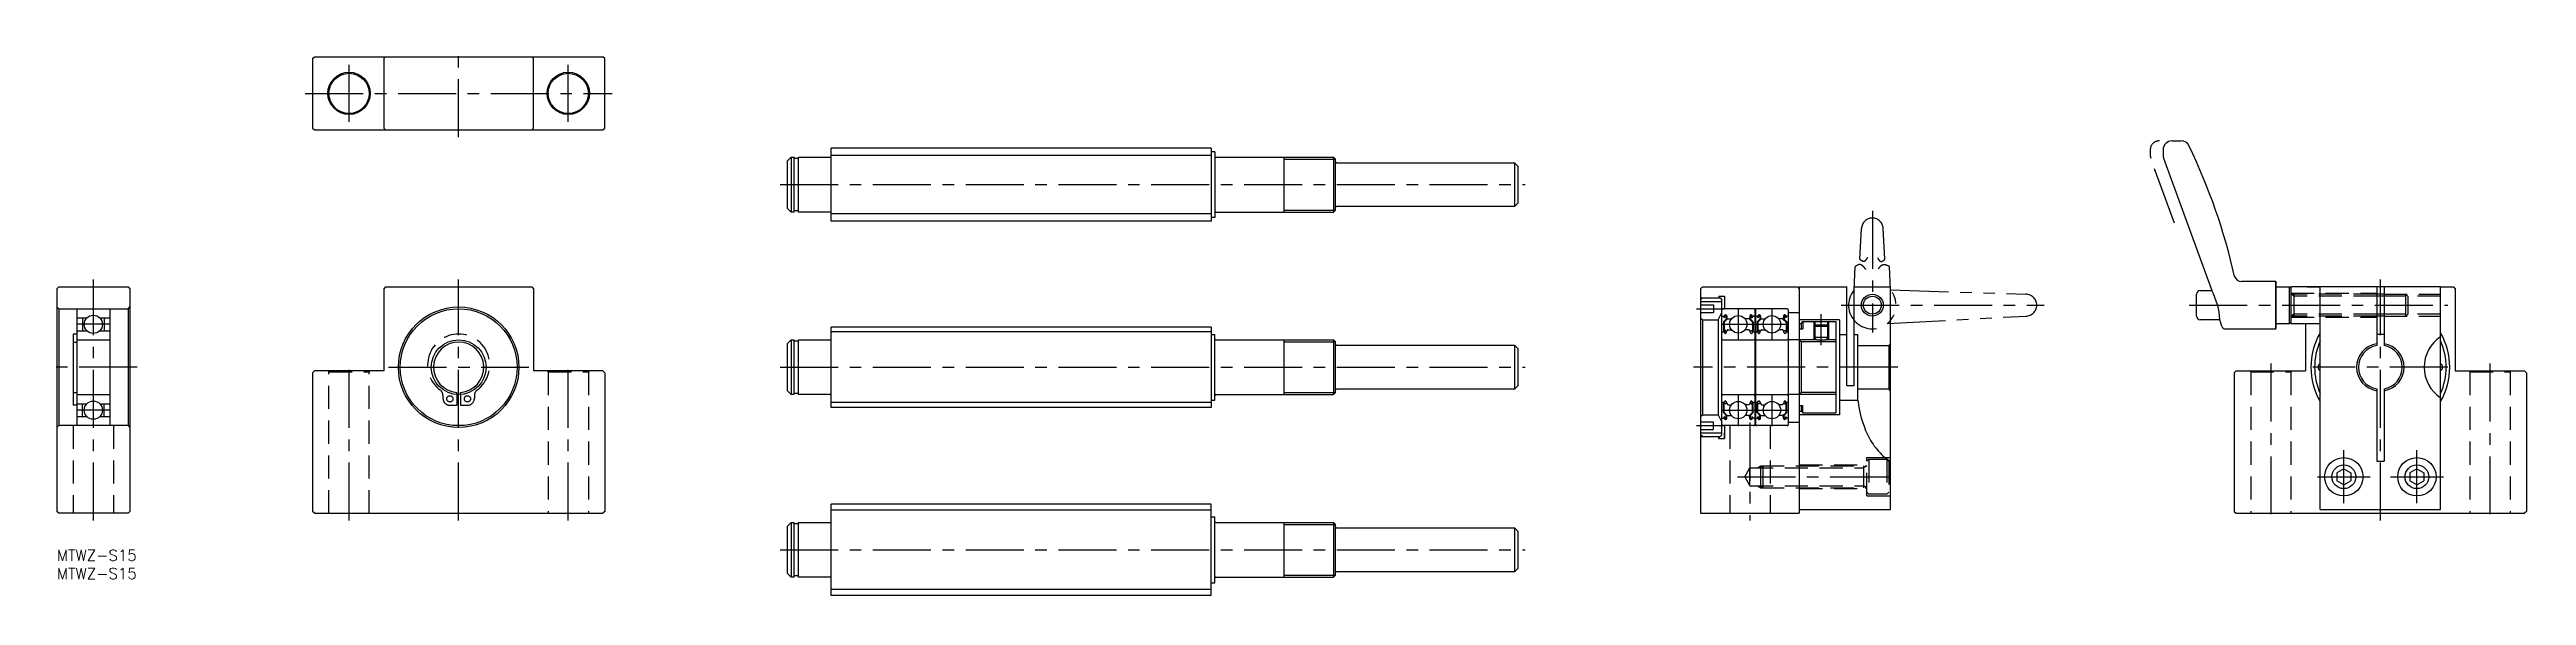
# Model space of a CAD drawing. Extents: x -2 to 676, y -12 to 137.
import ezdxf

# ---------------------------------------------------------------- set-up
doc = ezdxf.new("R2010")
doc.units = 0
doc.header["$LTSCALE"] = 0.5
for name, pattern in [('CENTER', [50.8, 31.75, -6.35, 6.35, -6.35]), ('DASHED', [19.05, 12.7, -6.35]), ('PHANTOM', [63.5, 31.75, -6.35, 6.35, -6.35, 6.35, -6.35])]:
    doc.linetypes.add(name, pattern=pattern)
doc.layers.get('0').update_dxf_attribs({"linetype": 'CONTINUOUS'})
for name, color, linetype in [('MSM_CENTER', 1, 'CENTER'), ('MSM_CONTINUOUS', 7, 'CONTINUOUS'), ('MSM_DASHED', 4, 'DASHED'), ('MSM_IMAGINARY', 6, 'PHANTOM'), ('MSM_NARROW', 5, 'CONTINUOUS'), ('MSM_PART_NUMBER', 7, 'CONTINUOUS')]:
    doc.layers.add(name, color=color, linetype=linetype)
doc.styles.get("Standard").update_dxf_attribs({"font": 'txt.shx', "height": 3, "bigfont": 'bigfont.shx'})

# ---------------------------------------------------------------- blocks, each defined once
blk = doc.blocks.new('*U3')
at = {"layer": 'MSM_PART_NUMBER'}
blk.add_text('MTWZ-S15', height=3, dxfattribs=at).set_placement((0, -3))
blk = doc.blocks.new('*U4')
at = {"layer": 'MSM_PART_NUMBER'}
blk.add_text('MTWZ-S15', height=3, dxfattribs=at).set_placement((0, -8))

msp = doc.modelspace()

# ---------------------------------------------------------------- linework, layer by layer
for p, q in [((477, 57.5), (477.54, 56.96)), ((487, 56.96), (477.54, 56.96)), ((477.54, 56.96), (477.54, 43.04)), ((477, 42.5), (477.54, 43.04)), ((487, 43.04), (477.54, 43.04))]:
    msp.add_line(p, q)
at = {"layer": 'MSM_CENTER'}
for p, q in [((110, 113), (110, 137)), ((80, 117.2), (80, 132.8)), ((140, 117.2), (140, 132.8)), ((68, 125), (152, 125)), ((198, 100), (402, 100)), ((497, 92.84), (497, 59.5)), ((10, 8), (10, 74)), ((110, 8), (110, 74)), ((636.07, 8), (636.07, 74)), ((14.5, 61.75), (5.5, 61.75)), ((448.9, 66), (456.4, 66)), ((455.92, 61.75), (464.68, 61.75)), ((460.3, 66.13), (460.3, 57.37)), ((465.12, 61.75), (473.88, 61.75)), ((469.5, 66.13), (469.5, 57.37)), ((483, 56), (483, 64.5)), ((488.5, 67), (544, 67)), ((583.77, 67), (654.57, 67)), ((22, 50), (-2, 50)), ((80, 8), (80, 51)), ((90.8, 50), (129.2, 50)), ((140, 8), (140, 51)), ((198, 50), (402, 50)), ((504, 50), (448, 50)), ((606.07, 51), (606.07, 8)), ((654.57, 50), (617.57, 50)), ((666.07, 51), (666.07, 8)), ((460.3, 42.63), (460.3, 33.87)), ((469.5, 42.63), (469.5, 33.87)), ((14.5, 38.25), (5.5, 38.25)), ((448.9, 34), (456.4, 34)), ((455.92, 38.25), (464.68, 38.25)), ((463.5, 34.89), (463.5, 8)), ((465.12, 38.25), (473.88, 38.25)), ((626.07, 12.75), (626.07, 27.25)), ((646.07, 12.75), (646.07, 27.25)), ((460.06, 20), (504, 20)), ((618.82, 20), (633.32, 20)), ((638.82, 20), (653.32, 20)), ((198, 0), (402, 0))]:
    msp.add_line(p, q, dxfattribs=at)
at = {"layer": 'MSM_CONTINUOUS'}
for p, q in [((70, 134.5), (70.5, 135)), ((70, 134.5), (70, 115.5)), ((70.5, 135), (149.5, 135)), ((89.5, 134.5), (90, 135)), ((89.5, 134.5), (89.5, 115.5)), ((130, 135), (130.5, 134.5)), ((130.5, 115.5), (130.5, 134.5)), ((150, 134.5), (149.5, 135)), ((150, 115.5), (150, 134.5)), ((70, 115.5), (70.5, 115)), ((90, 115), (89.5, 115.5)), ((130.5, 115.5), (130, 115)), ((149.5, 115), (150, 115.5)), ((70.5, 115), (149.5, 115)), ((316, 110), (212, 110)), ((212, 90), (212, 110)), ((316, 110), (316, 90)), ((317, 109), (316, 109)), ((317, 109), (317, 91)), ((576.57, 109.5), (576.57, 108.12)), ((579.07, 112), (581.5, 112)), ((200, 106.5), (201, 107.5)), ((200, 93.5), (200, 106.5)), ((201, 107.5), (201, 92.5)), ((201, 107.5), (201.85, 107.5)), ((201.85, 92.5), (201.85, 107.5)), ((203, 107.15), (201.85, 107.15)), ((203, 107.5), (211.7, 107.5)), ((203, 92.5), (203, 107.5)), ((317.3, 107.5), (349.46, 107.5)), ((336, 92.5), (336, 107.5)), ((350, 106.96), (349.46, 107.5)), ((349.46, 107.5), (349.46, 92.5)), ((350, 93.04), (350, 106.96)), ((350.3, 106), (399, 106)), ((399, 106), (400, 105)), ((399, 106), (399, 94)), ((400, 95), (400, 105)), ((576.72, 107.27), (589.92, 71)), ((399, 94), (400, 95)), ((200, 93.5), (201, 92.5)), ((201.85, 92.5), (201, 92.5)), ((203, 92.85), (201.85, 92.85)), ((211.7, 92.5), (203, 92.5)), ((316, 90), (212, 90)), ((317, 91), (316, 91)), ((317.3, 92.5), (349.46, 92.5)), ((350, 93.04), (349.46, 92.5)), ((399, 94), (350.3, 94)), ((0, 71.5), (0.5, 72)), ((0, 71.5), (0, 10.5)), ((0.5, 72), (19.5, 72)), ((19.5, 72), (20, 71.5)), ((20, 71.5), (20, 10.5)), ((90, 72), (89.5, 71.5)), ((89.5, 71.5), (89.5, 49)), ((90, 72), (130, 72)), ((130, 72), (130.5, 71.5)), ((130.5, 71.5), (130.5, 49)), ((450.5, 72), (450, 71.5)), ((450, 71.5), (450, 10)), ((450.5, 69), (450, 68.5)), ((450, 69), (455, 69)), ((450, 69), (455.3, 69)), ((450, 68), (455.8, 68)), ((450.5, 72), (476.5, 72)), ((455, 69.5), (455, 69)), ((455, 69.5), (456.5, 69.5)), ((455, 69.5), (456.5, 69.5)), ((455.3, 69), (455.8, 68.5)), ((455.8, 31.5), (455.8, 68.5)), ((456.5, 69.5), (456.5, 66)), ((476.5, 72), (477, 71.5)), ((477, 72), (490, 72)), ((477, 72), (477, 10)), ((490, 45), (490, 72)), ((492, 72), (502, 72)), ((492, 45), (492, 72)), ((502, 11), (502, 72)), ((585.77, 64), (585.77, 70)), ((586.77, 71), (589.92, 71)), ((607.48, 73.5), (598.06, 73.5)), ((607.48, 73.5), (607.57, 73.3)), ((607.48, 60.5), (607.48, 73.5)), ((607.57, 60.7), (607.57, 73.3)), ((607.57, 72), (611.2, 72)), ((611.2, 62), (611.2, 72)), ((611.57, 71.63), (611.2, 72)), ((652.57, 72), (611.57, 72)), ((611.57, 72), (611.57, 62)), ((616.07, 72), (619.57, 72)), ((619.57, 11), (619.57, 72)), ((635.07, 72), (635.07, 55.92)), ((637.07, 70), (635.07, 70)), ((637.07, 72), (637.07, 55.92)), ((652.57, 72), (656.07, 72)), ((652.57, 11), (652.57, 72)), ((656.07, 72), (656.57, 71.5)), ((656.57, 71.5), (656.57, 49)), ((0.5, 66), (0, 66.5)), ((0.5, 66), (0.5, 34)), ((0.5, 66), (19.5, 66)), ((5.5, 66), (5.5, 34)), ((5.5, 63.5), (8.21, 63.5)), ((7, 63.5), (7, 60)), ((11.79, 63.5), (14.5, 63.5)), ((13, 63.5), (13, 60)), ((14.5, 66), (14.5, 34)), ((19.5, 66), (20, 66.5)), ((19.5, 66), (19.5, 34)), ((450, 67.05), (453.5, 67.05)), ((450, 64.95), (453.5, 64.95)), ((450, 63.5), (450.5, 63)), ((450.5, 63), (450.5, 37)), ((450.5, 63), (454.8, 63)), ((453.5, 67.05), (453.5, 64.95)), ((454.8, 63), (455.8, 65)), ((454.8, 63), (454.8, 37)), ((455.9, 63.95), (456.36, 63.95)), ((464.5, 66), (456.1, 66)), ((456.98, 63.18), (456.23, 62.43)), ((456.23, 62.43), (456.23, 60.05)), ((456.36, 63.95), (456.61, 64.25)), ((456.54, 63.54), (456.38, 63.67)), ((457.18, 63.1), (456.43, 62.35)), ((456.43, 62.35), (456.43, 60.05)), ((456.51, 63.82), (456.76, 64.12)), ((456.67, 63.69), (456.51, 63.82)), ((456.54, 63.54), (456.67, 63.69)), ((456.94, 64.06), (456.98, 63.18)), ((457.14, 64.08), (457.2, 63.34)), ((457.18, 63.57), (457.18, 63.1)), ((457.3, 63.25), (458.45, 63.25)), ((463.3, 63.25), (462.15, 63.25)), ((463.46, 64.08), (463.4, 63.34)), ((463.42, 63.57), (463.42, 63.1)), ((463.42, 63.1), (464.17, 62.35)), ((463.66, 64.06), (463.62, 63.18)), ((463.62, 63.18), (464.37, 62.43)), ((464.09, 63.82), (463.84, 64.12)), ((463.93, 63.69), (464.09, 63.82)), ((464.06, 63.54), (463.93, 63.69)), ((464.24, 63.95), (463.99, 64.25)), ((464.06, 63.54), (464.22, 63.67)), ((464.17, 62.35), (464.17, 60.05)), ((464.7, 63.95), (464.24, 63.95)), ((464.37, 62.43), (464.37, 60.05)), ((465, 66), (464.8, 66)), ((464.8, 66), (464.8, 34)), ((465, 66), (465, 34)), ((465.1, 63.95), (465.56, 63.95)), ((473.7, 66), (465.3, 66)), ((466.18, 63.18), (465.43, 62.43)), ((465.43, 62.43), (465.43, 60.05)), ((465.56, 63.95), (465.81, 64.25)), ((465.74, 63.54), (465.58, 63.67)), ((466.38, 63.1), (465.63, 62.35)), ((465.63, 62.35), (465.63, 60.05)), ((465.71, 63.82), (465.96, 64.12)), ((465.87, 63.69), (465.71, 63.82)), ((465.74, 63.54), (465.87, 63.69)), ((466.14, 64.06), (466.18, 63.18)), ((466.34, 64.08), (466.4, 63.34)), ((466.38, 63.57), (466.38, 63.1)), ((466.5, 63.25), (467.65, 63.25)), ((472.5, 63.25), (471.35, 63.25)), ((472.66, 64.08), (472.6, 63.34)), ((472.62, 63.57), (472.62, 63.1)), ((472.62, 63.1), (473.37, 62.35)), ((472.86, 64.06), (472.82, 63.18)), ((472.82, 63.18), (473.57, 62.43)), ((473.29, 63.82), (473.04, 64.12)), ((473.13, 63.69), (473.29, 63.82)), ((473.26, 63.54), (473.13, 63.69)), ((473.44, 63.95), (473.19, 64.25)), ((473.26, 63.54), (473.42, 63.67)), ((473.37, 62.35), (473.37, 60.05)), ((473.9, 63.95), (473.44, 63.95)), ((473.57, 62.43), (473.57, 60.05)), ((474, 65.7), (474, 34.3)), ((474, 65), (477, 65)), ((488, 63), (477, 63)), ((477, 62), (477.5, 62)), ((477.5, 62), (478, 62.5)), ((477.5, 62), (477.5, 60.5)), ((478, 62.5), (487, 62.5)), ((478, 62.5), (478, 60.5)), ((481.27, 61.5), (481, 61.23)), ((481, 61.23), (485, 61.23)), ((481, 61.23), (481, 58.25)), ((481.27, 62.5), (481.27, 61.5)), ((484.73, 61.5), (481.27, 61.5)), ((484.73, 62.5), (484.73, 61.5)), ((484.73, 61.5), (485, 61.23)), ((485, 61.23), (485, 58.25)), ((487, 62.5), (487, 37.5)), ((488, 63), (488, 37)), ((592.17, 63), (586.77, 63)), ((592.67, 61.23), (592.17, 63)), ((607.57, 62), (611.2, 62)), ((611.57, 62.37), (611.2, 62)), ((611.57, 62), (619.57, 62)), ((615.57, 62), (615.57, 49)), ((637.07, 64), (635.07, 64)), ((4.5, 59.1), (4.5, 39.6)), ((5.5, 59.1), (4.5, 59.1)), ((4.5, 56.9), (5.5, 56.9)), ((5.5, 60), (8.21, 60)), ((5.5, 57.5), (14.5, 57.5)), ((11.79, 60), (14.5, 60)), ((200, 56.5), (201, 57.5)), ((200, 43.5), (200, 56.5)), ((201, 57.5), (201.85, 57.5)), ((201, 57.5), (201, 42.5)), ((201.85, 42.5), (201.85, 57.5)), ((203, 57.15), (201.85, 57.15)), ((203, 42.5), (203, 57.5)), ((203, 57.5), (211.7, 57.5)), ((316, 61), (212, 61)), ((212, 39), (212, 61)), ((316, 61), (316, 39)), ((316, 59), (317, 59)), ((317, 41), (317, 59)), ((317.3, 57.5), (349.46, 57.5)), ((336, 42.5), (336, 57.5)), ((349.46, 57.5), (349.46, 42.5)), ((350, 56.96), (349.46, 57.5)), ((350, 43.04), (350, 56.96)), ((350.3, 56), (399, 56)), ((399, 56), (399, 44)), ((399, 56), (400, 55)), ((400, 45), (400, 55)), ((456, 59.65), (456.3, 59.65)), ((456.1, 57.5), (464.5, 57.5)), ((456.3, 59.65), (456.58, 59.32)), ((456.88, 60.05), (456.43, 60.05)), ((456.43, 59.85), (456.88, 59.85)), ((456.73, 59.25), (456.79, 59.25)), ((456.88, 59.85), (456.88, 60.05)), ((456.98, 59.38), (457.25, 60.12)), ((457.44, 60.25), (458.45, 60.25)), ((463.16, 60.25), (462.15, 60.25)), ((463.62, 59.38), (463.35, 60.12)), ((463.72, 59.85), (463.72, 60.05)), ((463.72, 60.05), (464.17, 60.05)), ((464.17, 59.85), (463.72, 59.85)), ((463.87, 59.25), (463.81, 59.25)), ((464.3, 59.65), (464.02, 59.32)), ((464.6, 59.65), (464.3, 59.65)), ((465.2, 59.65), (465.5, 59.65)), ((465.3, 57.5), (473.7, 57.5)), ((465.5, 59.65), (465.78, 59.32)), ((466.08, 60.05), (465.63, 60.05)), ((465.63, 59.85), (466.08, 59.85)), ((465.93, 59.25), (465.99, 59.25)), ((466.08, 59.85), (466.08, 60.05)), ((466.18, 59.38), (466.45, 60.12)), ((466.64, 60.25), (467.65, 60.25)), ((472.36, 60.25), (471.35, 60.25)), ((472.82, 59.38), (472.55, 60.12)), ((472.92, 60.05), (473.37, 60.05)), ((472.92, 59.85), (472.92, 60.05)), ((473.37, 59.85), (472.92, 59.85)), ((473.07, 59.25), (473.01, 59.25)), ((473.5, 59.65), (473.22, 59.32)), ((473.8, 59.65), (473.5, 59.65)), ((477, 57.5), (474, 57.5)), ((477, 60.5), (478, 60.5)), ((481.75, 57.5), (481, 58.25)), ((481, 58.25), (485, 58.25)), ((481.27, 57.98), (481.27, 57.5)), ((481.75, 57.5), (484.25, 57.5)), ((484.25, 57.5), (485, 58.25)), ((484.73, 57.98), (484.73, 57.5)), ((488, 59), (490, 59)), ((492, 58.94), (493, 58.94)), ((493, 41), (493, 58.94)), ((493, 55.92), (501.5, 55.92)), ((502, 56.42), (501.5, 55.92)), ((501.5, 55.92), (501.5, 44.08)), ((593.63, 60.5), (607.48, 60.5)), ((607.48, 60.5), (607.57, 60.7)), ((70.5, 49), (70, 48.5)), ((70, 48.5), (70, 10.5)), ((89.5, 49), (70.5, 49)), ((149.5, 49), (130.5, 49)), ((150, 48.5), (149.5, 49)), ((150, 48.5), (150, 10.5)), ((596.57, 49), (596.07, 48.5)), ((596.07, 48.5), (596.07, 10.5)), ((596.57, 49), (615.57, 49)), ((656.57, 49), (675.57, 49)), ((675.57, 49), (676.07, 48.5)), ((676.07, 48.5), (676.07, 10.5)), ((4.5, 43.12), (5.5, 43.12)), ((5.5, 42.5), (14.5, 42.5)), ((109.5, 42.52), (109.5, 43.12)), ((110.5, 42.52), (110.5, 43.12)), ((200, 43.5), (201, 42.5)), ((201.85, 42.5), (201, 42.5)), ((203, 42.85), (201.85, 42.85)), ((211.7, 42.5), (203, 42.5)), ((316, 41), (317, 41)), ((317.3, 42.5), (349.46, 42.5)), ((350, 43.04), (349.46, 42.5)), ((399, 44), (350.3, 44)), ((399, 44), (400, 45)), ((456.1, 42.5), (464.5, 42.5)), ((456.73, 40.75), (456.79, 40.75)), ((457.37, 42.5), (457.37, 42.5)), ((463.87, 40.75), (463.81, 40.75)), ((465.3, 42.5), (473.7, 42.5)), ((465.93, 40.75), (465.99, 40.75)), ((466.57, 42.5), (466.57, 42.5)), ((473.07, 40.75), (473.01, 40.75)), ((477, 42.5), (474, 42.5)), ((488, 41), (493, 41)), ((490, 45), (492, 45)), ((493, 44.08), (501.5, 44.08)), ((502, 43.58), (501.5, 44.08)), ((635.07, 44.08), (635.07, 24.25)), ((637.07, 44.08), (637.07, 24.25)), ((0.5, 34), (0, 33.5)), ((19.5, 34), (0.5, 34)), ((5.5, 39.6), (4.5, 39.6)), ((5.5, 40), (8.21, 40)), ((5.5, 36.5), (8.21, 36.5)), ((7, 36.5), (7, 40)), ((11.79, 40), (14.5, 40)), ((11.79, 36.5), (14.5, 36.5)), ((13, 36.5), (13, 40)), ((19.5, 34), (20, 33.5)), ((316, 39), (212, 39)), ((450, 36.5), (450.5, 37)), ((450, 35.05), (453.5, 35.05)), ((450.5, 37), (454.8, 37)), ((453.5, 32.95), (453.5, 35.05)), ((454.8, 37), (455.8, 35)), ((455.9, 36.05), (456.36, 36.05)), ((456, 40.35), (456.3, 40.35)), ((464.5, 34), (456.1, 34)), ((456.23, 37.57), (456.23, 39.95)), ((456.98, 36.82), (456.23, 37.57)), ((456.3, 40.35), (456.58, 40.68)), ((456.36, 36.05), (456.61, 35.75)), ((456.54, 36.46), (456.38, 36.33)), ((456.43, 40.15), (456.88, 40.15)), ((456.88, 39.95), (456.43, 39.95)), ((456.43, 37.65), (456.43, 39.95)), ((457.18, 36.9), (456.43, 37.65)), ((456.5, 34), (456.5, 30.5)), ((456.67, 36.31), (456.51, 36.18)), ((456.51, 36.18), (456.76, 35.88)), ((456.54, 36.46), (456.67, 36.31)), ((456.88, 40.15), (456.88, 39.95)), ((456.94, 35.94), (456.98, 36.82)), ((456.98, 40.62), (457.25, 39.88)), ((457.14, 35.92), (457.2, 36.66)), ((457.18, 36.43), (457.18, 36.9)), ((457.3, 36.75), (458.45, 36.75)), ((457.44, 39.75), (458.45, 39.75)), ((463.16, 39.75), (462.15, 39.75)), ((463.3, 36.75), (462.15, 36.75)), ((463.62, 40.62), (463.35, 39.88)), ((463.46, 35.92), (463.4, 36.66)), ((463.42, 36.9), (464.17, 37.65)), ((463.42, 36.43), (463.42, 36.9)), ((463.62, 36.82), (464.37, 37.57)), ((463.66, 35.94), (463.62, 36.82)), ((464.17, 40.15), (463.72, 40.15)), ((463.72, 40.15), (463.72, 39.95)), ((463.72, 39.95), (464.17, 39.95)), ((464.09, 36.18), (463.84, 35.88)), ((464.06, 36.46), (463.93, 36.31)), ((463.93, 36.31), (464.09, 36.18)), ((464.24, 36.05), (463.99, 35.75)), ((464.3, 40.35), (464.02, 40.68)), ((464.06, 36.46), (464.22, 36.33)), ((464.17, 37.65), (464.17, 39.95)), ((464.7, 36.05), (464.24, 36.05)), ((464.6, 40.35), (464.3, 40.35)), ((464.37, 37.57), (464.37, 39.95)), ((465, 34), (464.8, 34)), ((465.1, 36.05), (465.56, 36.05)), ((465.2, 40.35), (465.5, 40.35)), ((473.7, 34), (465.3, 34)), ((465.43, 37.57), (465.43, 39.95)), ((466.18, 36.82), (465.43, 37.57)), ((465.5, 40.35), (465.78, 40.68)), ((465.56, 36.05), (465.81, 35.75)), ((465.74, 36.46), (465.58, 36.33)), ((465.63, 40.15), (466.08, 40.15)), ((466.08, 39.95), (465.63, 39.95)), ((465.63, 37.65), (465.63, 39.95)), ((466.38, 36.9), (465.63, 37.65)), ((465.87, 36.31), (465.71, 36.18)), ((465.71, 36.18), (465.96, 35.88)), ((465.74, 36.46), (465.87, 36.31)), ((466.08, 40.15), (466.08, 39.95)), ((466.14, 35.94), (466.18, 36.82)), ((466.18, 40.62), (466.45, 39.88)), ((466.34, 35.92), (466.4, 36.66)), ((466.38, 36.43), (466.38, 36.9)), ((466.5, 36.75), (467.65, 36.75)), ((466.64, 39.75), (467.65, 39.75)), ((472.36, 39.75), (471.35, 39.75)), ((472.5, 36.75), (471.35, 36.75)), ((472.82, 40.62), (472.55, 39.88)), ((472.66, 35.92), (472.6, 36.66)), ((472.62, 36.9), (473.37, 37.65)), ((472.62, 36.43), (472.62, 36.9)), ((472.82, 36.82), (473.57, 37.57)), ((472.86, 35.94), (472.82, 36.82)), ((472.92, 40.15), (472.92, 39.95)), ((473.37, 40.15), (472.92, 40.15)), ((472.92, 39.95), (473.37, 39.95)), ((473.29, 36.18), (473.04, 35.88)), ((473.26, 36.46), (473.13, 36.31)), ((473.13, 36.31), (473.29, 36.18)), ((473.44, 36.05), (473.19, 35.75)), ((473.5, 40.35), (473.22, 40.68)), ((473.26, 36.46), (473.42, 36.33)), ((473.37, 37.65), (473.37, 39.95)), ((473.9, 36.05), (473.44, 36.05)), ((473.8, 40.35), (473.5, 40.35)), ((473.57, 37.57), (473.57, 39.95)), ((474, 35), (477, 35)), ((477, 39.5), (478, 39.5)), ((477, 38), (477.5, 38)), ((488, 37), (477, 37)), ((477.5, 39.5), (477.5, 38)), ((477.5, 38), (478, 37.5)), ((478, 37.5), (478, 39.5)), ((478, 37.5), (487, 37.5)), ((450, 32.95), (453.5, 32.95)), ((450, 32), (455.8, 32)), ((450.5, 31), (450, 31.5)), ((450, 31), (455, 31)), ((450, 31), (455.3, 31)), ((455, 30.5), (455, 31)), ((455, 31), (455, 30.5)), ((455, 30.5), (456.5, 30.5)), ((455, 30.5), (456.5, 30.5)), ((455.8, 31.5), (455.3, 31)), ((456.5, 30.5), (456.5, 32)), ((626.07, 22.18), (624.18, 21.09)), ((624.18, 21.09), (624.18, 18.91)), ((626.07, 22.18), (627.96, 21.09)), ((627.96, 21.09), (627.96, 18.91)), ((635.07, 24.25), (637.07, 24.25)), ((646.07, 22.18), (644.18, 21.09)), ((644.18, 21.09), (644.18, 18.91)), ((646.07, 22.18), (647.96, 21.09)), ((647.96, 21.09), (647.96, 18.91)), ((626.07, 17.82), (624.18, 18.91)), ((626.07, 17.82), (627.96, 18.91)), ((646.07, 17.82), (644.18, 18.91)), ((646.07, 17.82), (647.96, 18.91)), ((0.5, 10), (0, 10.5)), ((19.5, 10), (0.5, 10)), ((20, 10.5), (19.5, 10)), ((70.5, 10), (70, 10.5)), ((70.5, 10), (149.5, 10)), ((150, 10.5), (149.5, 10)), ((200, 6.5), (201, 7.5)), ((201, 7.5), (201.85, 7.5)), ((201, 7.5), (201, -7.5)), ((201.85, -7.5), (201.85, 7.5)), ((203, 7.15), (201.85, 7.15)), ((203, -7.5), (203, 7.5)), ((203, 7.5), (211.7, 7.5)), ((212, -12.5), (212, 12.5)), ((316, 12.5), (212, 12.5)), ((316, -12.5), (316, 12.5)), ((316, 9), (317, 9)), ((317, -9), (317, 9)), ((317.3, 7.5), (349.46, 7.5)), ((336, -7.5), (336, 7.5)), ((349.46, 7.5), (349.46, -7.5)), ((350, 6.96), (349.46, 7.5)), ((350, -6.96), (350, 6.96)), ((450, 10), (477, 10)), ((477, 11), (502, 11)), ((596.07, 10.5), (596.57, 10)), ((596.57, 10), (675.57, 10)), ((619.57, 11), (652.57, 11)), ((676.07, 10.5), (675.57, 10)), ((200, -6.5), (200, 6.5)), ((350.3, 6), (399, 6)), ((399, 6), (399, -6)), ((399, 6), (400, 5)), ((400, -5), (400, 5)), ((200, -6.5), (201, -7.5)), ((399, -6), (350.3, -6)), ((399, -6), (400, -5)), ((201.85, -7.5), (201, -7.5)), ((203, -7.15), (201.85, -7.15)), ((211.7, -7.5), (203, -7.5)), ((316, -12.5), (212, -12.5)), ((316, -9), (317, -9)), ((317.3, -7.5), (349.46, -7.5)), ((350, -6.96), (349.46, -7.5))]:
    msp.add_line(p, q, dxfattribs=at)
for centre, radius in [((80, 125), 5.8), ((80, 125), 5.5), ((140, 125), 5.8), ((140, 125), 5.5), ((497, 67), 2.46), ((10, 61.75), 2.5), ((110, 50), 16.5), ((110, 50), 16), ((460.3, 61.75), 2.38), ((469.5, 61.75), 2.38), ((110, 50), 7.5), ((10, 38.25), 2.5), ((460.3, 38.25), 2.38), ((469.5, 38.25), 2.38), ((626.07, 20), 5.25), ((626.07, 20), 3.25), ((646.07, 20), 5.25), ((646.07, 20), 3.25)]:
    msp.add_circle(centre, radius, dxfattribs=at)
for centre, radius, start, end in [((579.07, 109.5), 2.5, 90, 180), ((581.5, 109.5), 2.5, 25.49274, 90), ((429.14, 36.85), 171.3, 12.81229, 25.49274), ((211.7, 107.8), 0.3, 270, 0), ((317.3, 107.8), 0.3, 180, 270), ((350.3, 106.3), 0.3, 180, 270), ((579.07, 108.12), 2.5, 180, 200), ((211.7, 92.2), 0.3, 0, 90), ((317.3, 92.2), 0.3, 90, 180), ((350.3, 93.7), 0.3, 90, 180), ((598.06, 75.5), 2, 199.37899, 270), ((586.77, 70), 1, 90, 180), ((572.49, 61.78), 19.72, 3.56093, 27.88856), ((456.1, 65.7), 0.3, 90, 180), ((455.9, 64.05), 0.1, 180, 270), ((456.51, 63.82), 0.2, 140.00022, 230.08482), ((456.84, 64.05), 0.3, 4.99676, 140.00022), ((456.84, 64.06), 0.1, 2.81982, 140.00331), ((457.3, 63.35), 0.1, 184.99676, 269.9995), ((463.3, 63.35), 0.1, 270.0005, 355.00324), ((463.76, 64.05), 0.3, 39.99978, 175.00324), ((463.76, 64.06), 0.1, 39.99669, 177.18018), ((464.09, 63.82), 0.2, 309.91518, 39.99978), ((464.5, 65.7), 0.3, 0, 90), ((464.7, 64.05), 0.1, 270, 0), ((465.3, 65.7), 0.3, 90, 180), ((465.1, 64.05), 0.1, 180, 270), ((465.71, 63.82), 0.2, 140.00022, 230.08482), ((466.04, 64.05), 0.3, 4.99676, 140.00022), ((466.04, 64.06), 0.1, 2.81982, 140.00331), ((466.5, 63.35), 0.1, 184.99676, 269.9995), ((472.5, 63.35), 0.1, 270.0005, 355.00324), ((472.96, 64.05), 0.3, 39.99978, 175.00324), ((472.96, 64.06), 0.1, 39.99669, 177.18018), ((473.29, 63.82), 0.2, 309.91518, 39.99978), ((473.7, 65.7), 0.3, 0, 90), ((473.9, 64.05), 0.1, 270, 0), ((586.77, 64), 1, 180, 270), ((593.63, 61.5), 1, 195.72475, 270), ((110, 50), 6.9, 274.15551, 265.84449), ((211.7, 57.8), 0.3, 270, 0), ((317.3, 57.8), 0.3, 180, 270), ((350.3, 56.3), 0.3, 180, 270), ((456, 59.45), 0.2, 90, 180), ((456.1, 57.8), 0.3, 180, 270), ((456.43, 60.05), 0.2, 180, 270), ((456.73, 59.45), 0.2, 219.99622, 270), ((456.79, 59.45), 0.2, 270, 339.9919), ((457.44, 60.05), 0.2, 90, 159.9919), ((463.16, 60.05), 0.2, 20.0081, 90), ((463.81, 59.45), 0.2, 200.0081, 270), ((463.87, 59.45), 0.2, 270, 320.00378), ((464.17, 60.05), 0.2, 270, 0), ((464.5, 57.8), 0.3, 270, 0), ((464.6, 59.45), 0.2, 0, 90), ((465.2, 59.45), 0.2, 90, 180), ((465.3, 57.8), 0.3, 180, 270), ((465.63, 60.05), 0.2, 180, 270), ((465.93, 59.45), 0.2, 219.99622, 270), ((465.99, 59.45), 0.2, 270, 339.9919), ((466.64, 60.05), 0.2, 90, 159.9919), ((472.36, 60.05), 0.2, 20.0081, 90), ((473.01, 59.45), 0.2, 200.0081, 270), ((473.07, 59.45), 0.2, 270, 320.00378), ((473.37, 60.05), 0.2, 270, 0), ((473.7, 57.8), 0.3, 270, 0), ((473.8, 59.45), 0.2, 0, 90), ((636.07, 50), 19, 150.27553, 209.72447), ((636.07, 50), 18, 156.4433, 203.5567), ((636.07, 50), 6.5, 98.84989, 261.15011), ((636.07, 50), 6, 99.59407, 260.40593), ((636.07, 50), 9, 83.62063, 96.37937), ((636.07, 50), 6.5, 278.84989, 81.15011), ((636.07, 50), 6, 279.59407, 80.40593), ((658.07, 50), 10, 123.36701, 236.63299), ((636.07, 50), 19, 330.27553, 29.72447), ((636.07, 50), 18, 336.4433, 23.5567), ((620.07, 50), 1.05, 118.43689, 241.56311), ((652.07, 50), 1.05, 298.43689, 61.56311), ((211.7, 42.2), 0.3, 0, 90), ((317.3, 42.2), 0.3, 90, 180), ((350.3, 43.7), 0.3, 90, 180), ((456.1, 42.2), 0.3, 90, 180), ((456.73, 40.55), 0.2, 90, 140.00378), ((456.79, 40.55), 0.2, 20.0081, 90), ((463.81, 40.55), 0.2, 90, 159.9919), ((463.87, 40.55), 0.2, 39.99622, 90), ((464.5, 42.2), 0.3, 0, 90), ((465.3, 42.2), 0.3, 90, 180), ((465.93, 40.55), 0.2, 90, 140.00378), ((465.99, 40.55), 0.2, 20.0081, 90), ((473.01, 40.55), 0.2, 90, 159.9919), ((473.07, 40.55), 0.2, 39.99622, 90), ((473.7, 42.2), 0.3, 0, 90), ((526.42, 45.28), 33.69, 187.30069, 204.01636), ((456, 40.55), 0.2, 180, 270), ((455.9, 35.95), 0.1, 90, 180), ((456.1, 34.3), 0.3, 180, 270), ((456.43, 39.95), 0.2, 90, 180), ((456.51, 36.18), 0.2, 129.91518, 219.99978), ((456.84, 35.95), 0.3, 219.99978, 355.00324), ((456.84, 35.94), 0.1, 219.99669, 357.18018), ((457.3, 36.65), 0.1, 90.0005, 175.00324), ((457.44, 39.95), 0.2, 200.0081, 270), ((463.16, 39.95), 0.2, 270, 339.9919), ((463.3, 36.65), 0.1, 4.99676, 89.9995), ((463.76, 35.95), 0.3, 184.99676, 320.00022), ((463.76, 35.94), 0.1, 182.81982, 320.00331), ((464.17, 39.95), 0.2, 0, 90), ((464.09, 36.18), 0.2, 320.00022, 50.08482), ((464.5, 34.3), 0.3, 270, 0), ((464.6, 40.55), 0.2, 270, 0), ((464.7, 35.95), 0.1, 0, 90), ((465.2, 40.55), 0.2, 180, 270), ((465.1, 35.95), 0.1, 90, 180), ((465.3, 34.3), 0.3, 180, 270), ((465.63, 39.95), 0.2, 90, 180), ((465.71, 36.18), 0.2, 129.91518, 219.99978), ((466.04, 35.95), 0.3, 219.99978, 355.00324), ((466.04, 35.94), 0.1, 219.99669, 357.18018), ((466.5, 36.65), 0.1, 90.0005, 175.00324), ((466.64, 39.95), 0.2, 200.0081, 270), ((472.36, 39.95), 0.2, 270, 339.9919), ((472.5, 36.65), 0.1, 4.99676, 89.9995), ((472.96, 35.95), 0.3, 184.99676, 320.00022), ((472.96, 35.94), 0.1, 182.81982, 320.00331), ((473.37, 39.95), 0.2, 0, 90), ((473.29, 36.18), 0.2, 320.00022, 50.08482), ((473.7, 34.3), 0.3, 270, 0), ((473.8, 40.55), 0.2, 270, 0), ((473.9, 35.95), 0.1, 0, 90), ((513.56, 40.25), 19.92, 205.85969, 220.0023), ((508.23, 35.16), 12.56, 217.83539, 240.26328), ((211.7, 7.8), 0.3, 270, 0), ((317.3, 7.8), 0.3, 180, 270), ((350.3, 6.3), 0.3, 180, 270), ((350.3, -6.3), 0.3, 90, 180), ((211.7, -7.8), 0.3, 0, 90), ((317.3, -7.8), 0.3, 90, 180)]:
    msp.add_arc(centre, radius, start, end, dxfattribs=at)
at = {"layer": 'MSM_DASHED'}
for p, q in [((611.57, 70.25), (635.07, 70.25)), ((635.07, 70), (611.57, 70)), ((612.51, 69.46), (611.57, 70)), ((612.51, 64), (612.51, 70)), ((635.07, 69.46), (612.51, 69.46)), ((637.07, 70), (652.57, 70)), ((652.57, 69.46), (637.07, 69.46)), ((643.03, 64), (643.03, 70)), ((643.57, 69.46), (643.03, 70)), ((643.57, 69.46), (643.57, 64.54)), ((612.51, 64.54), (611.57, 64)), ((635.07, 64), (611.57, 64)), ((611.57, 63.75), (635.07, 63.75)), ((635.07, 64.54), (612.51, 64.54)), ((652.57, 64.54), (637.07, 64.54)), ((637.07, 64), (652.57, 64)), ((643.57, 64.54), (643.03, 64)), ((74.2, 49), (74.5, 48.7)), ((74.5, 48.7), (85.5, 48.7)), ((74.5, 10), (74.5, 48.7)), ((85.8, 49), (85.5, 48.7)), ((85.5, 10), (85.5, 48.7)), ((134.2, 49), (134.5, 48.7)), ((134.5, 48.7), (134.5, 10)), ((134.5, 48.7), (145.5, 48.7)), ((145.8, 49), (145.5, 48.7)), ((145.5, 48.7), (145.5, 10)), ((600.57, 48.7), (600.27, 49)), ((600.57, 48.7), (611.57, 48.7)), ((600.57, 48.7), (600.57, 10)), ((611.57, 48.7), (611.87, 49)), ((611.57, 48.7), (611.57, 10)), ((660.57, 48.7), (660.27, 49)), ((660.57, 48.7), (660.57, 10)), ((660.57, 48.7), (671.57, 48.7)), ((671.57, 48.7), (671.87, 49)), ((671.57, 48.7), (671.57, 10)), ((105.7, 42.25), (105.7, 41.5)), ((109.5, 42.52), (109.5, 39.6)), ((110.5, 42.52), (110.5, 39.6)), ((114.3, 42.25), (114.3, 41.5)), ((4.5, 34), (4.5, 10)), ((15.5, 34), (15.5, 10)), ((107.6, 39.6), (109.5, 39.6)), ((110.5, 39.6), (112.4, 39.6)), ((458, 34), (458, 10)), ((469, 34), (469, 10)), ((462.08, 20), (463.5, 22.46)), ((463.5, 17.54), (463.5, 22.46)), ((463.5, 22.46), (494.56, 22.46)), ((465.56, 22.46), (466.5, 23)), ((466.5, 17), (466.5, 23)), ((466.5, 22.46), (467.04, 23)), ((466.5, 23), (495.5, 23)), ((467.04, 23), (467.04, 17)), ((477, 23.25), (495.5, 23.25)), ((494.56, 23), (494.56, 17)), ((495.5, 23), (494.56, 22.46)), ((495.5, 14.75), (495.5, 25.25)), ((495.5, 25.25), (502, 25.25)), ((496, 24.75), (495.5, 24.25)), ((496, 24.75), (496, 15.25)), ((501, 24.75), (496, 24.75)), ((501, 24.75), (501, 15.25)), ((501, 24.75), (501.5, 24.25)), ((501.5, 24.25), (501.5, 15.75)), ((462.08, 20), (463.5, 17.54)), ((463.5, 17.54), (494.56, 17.54)), ((465.56, 17.54), (466.5, 17)), ((466.5, 17.54), (467.04, 17)), ((466.5, 17), (495.5, 17)), ((477, 16.75), (495.5, 16.75)), ((495.5, 17), (494.56, 17.54)), ((496, 15.25), (495.5, 15.75)), ((495.5, 14.75), (502, 14.75)), ((501, 15.25), (496, 15.25)), ((501, 15.25), (501.5, 15.75))]:
    msp.add_line(p, q, dxfattribs=at)
for centre in [(107.6, 41.35), (112.4, 41.35)]:
    msp.add_circle(centre, 0.85, dxfattribs=at)
for centre, radius, start, end in [((110, 50.6), 8.5, 306.59493, 233.40508), ((103.8, 42.25), 1.9, 0, 53.40507), ((107.6, 41.5), 1.9, 179.99999, 270), ((112.4, 41.5), 1.9, 270, 0), ((116.2, 42.25), 1.9, 126.59493, 180.00001)]:
    msp.add_arc(centre, radius, start, end, dxfattribs=at)
at = {"layer": 'MSM_IMAGINARY'}
for p, q in [((573.07, 109.5), (573.07, 108.12)), ((579.71, 89.42), (573.22, 107.27)), ((493.56, 79.56), (494, 88)), ((500.44, 79.56), (500, 88)), ((492, 71.15), (492.34, 77.56)), ((502, 71.15), (501.66, 77.56)), ((502, 71.15), (539.09, 70)), ((501.15, 62), (539.16, 64))]:
    msp.add_line(p, q, dxfattribs=at)
for centre, radius, start, end in [((575.57, 109.5), 2.5, 90, 180), ((575.57, 108.12), 2.5, 180, 200), ((497, 87.84), 3, 3.01868, 176.98132), ((495.52, 73.16), 5.43, 116.79389, 125.90068), ((493.53, 77.17), 0.957, 61.58784, 118.41216), ((498.22, 86.08), 8.01, 234.45762, 238.71717), ((492.87, 75.97), 2.32, 38.94675, 61.27866), ((495.13, 81.04), 2.1, 239.34428, 248.76508), ((494.69, 79.89), 0.872, 248.57275, 267.77575), ((494.67, 79.57), 0.543, 268.54584, 284.97096), ((484.88, 68.88), 13.01, 37.13526, 41.12298), ((494.6, 79.75), 0.738, 286.28277, 313.53788), ((493.57, 80.86), 2.25, 313.10608, 328.13694), ((486.08, 85.83), 11.24, 326.77114, 329.2143), ((506.63, 84.39), 9.31, 208.59684, 211.5791), ((508.36, 68.49), 12.93, 135.20294, 139.20492), ((500.9, 80.87), 2.58, 211.5916, 219.10627), ((499.59, 79.77), 0.872, 217.47163, 243.39443), ((500.43, 76.33), 1.78, 105.40069, 134.45028), ((499.38, 79.4), 0.443, 245.84229, 266.98002), ((499.37, 79.62), 0.668, 268.73852, 293.48229), ((498.98, 80.57), 1.69, 292.8711, 304.90805), ((495.91, 84.95), 7.04, 304.96067, 310.06068), ((500.21, 76.92), 1.16, 77.32832, 102.67168), ((499.74, 74.9), 3.23, 65.53211, 77.00571), ((496.48, 67.5), 11.32, 62.76369, 66.03964), ((497, 67), 6.5, 140.28486, 39.71514), ((539, 67), 3, 270, 90)]:
    msp.add_arc(centre, radius, start, end, dxfattribs=at)
at = {"layer": 'MSM_NARROW'}
for p, q in [((316, 108), (212, 108)), ((336, 106.96), (350, 106.96)), ((316, 92), (212, 92)), ((336, 93.04), (350, 93.04)), ((637.07, 69.46), (635.07, 69.46)), ((481, 62.5), (481, 61.23)), ((481.27, 61.5), (481.27, 57.98)), ((484.73, 61.5), (484.73, 57.98)), ((485, 62.5), (485, 61.23)), ((637.07, 64.54), (635.07, 64.54)), ((316, 59.65), (212, 59.65)), ((336, 56.96), (350, 56.96)), ((481.75, 57.5), (477, 57.5)), ((481, 58.25), (481, 57.5)), ((487, 57.5), (484.25, 57.5)), ((485, 58.25), (485, 57.5)), ((336, 43.04), (350, 43.04)), ((487, 42.5), (477, 42.5)), ((316, 40.35), (212, 40.35)), ((316, 10.84), (212, 10.84)), ((336, 6.96), (350, 6.96)), ((316, -10.84), (212, -10.84)), ((336, -6.96), (350, -6.96))]:
    msp.add_line(p, q, dxfattribs=at)
msp.add_circle((497, 67), 3, dxfattribs=at)

# ---------------------------------------------------------------- block references
at = {"layer": 'MSM_CONTINUOUS'}
for name in ['*U3', '*U4']:
    msp.add_blockref(name, (0, 0), dxfattribs=at)

doc.saveas('drawing.dxf')
